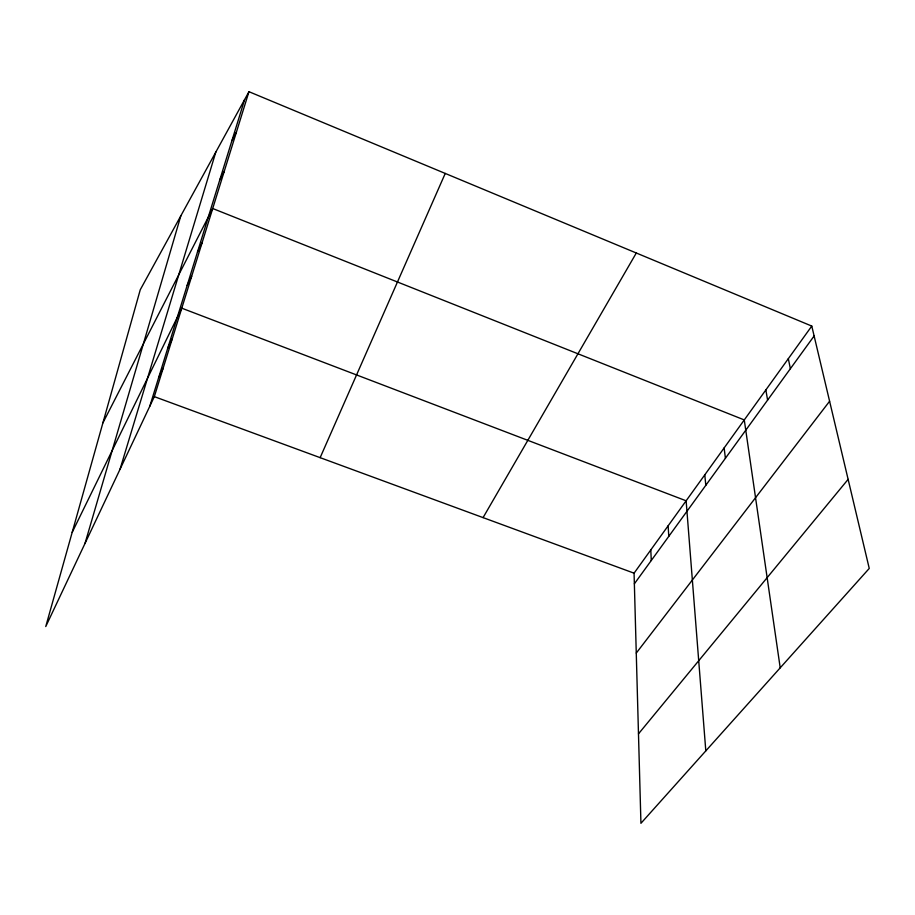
<?xml version="1.0" encoding="UTF-8"?>
<svg xmlns="http://www.w3.org/2000/svg" width="915" height="915" viewBox="0 0 915 915"><rect width="100%" height="100%" fill="white"/><g stroke="black" fill="none" stroke-linecap="round" stroke-linejoin="round"><path stroke-width="1.37" d="M84.992 543.476L180.827 215.837M120.025 469.281L215.803 152.107M149.786 406.271L244.625 99.586M248.96 91.694L140.258 289.769L45.75 626.558L154.326 396.641L248.96 91.694L811.777 326.072L869.25 568.432L640.935 823.306L634.072 573.179L811.777 326.072M320.147 457.66L445.25 173.427M158.581 377.803L163.133 368.276M167.731 348.215L172.272 338.813M72.182 532.37L181.776 308.183L686.124 500.791L705.808 750.895M187.163 285.411L191.67 276.307M197.48 252.025L201.975 243.116M102.915 422.867L212.703 208.517L744.272 419.928L780.209 667.836M219.829 179.786L224.255 171.311M231.941 140.613L236.322 132.401M483.074 517.615L636.302 252.998M634.358 583.816L814.121 335.965M636.268 653.081L829.596 401.25M638.476 733.853L848.125 479.346M154.326 396.641L634.072 573.179M788.33 358.669L790.366 368.711M765.844 389.927L767.605 400.095M724.142 447.915L725.401 458.289M704.779 474.851L705.808 485.305M668.144 525.793L668.774 536.362M650.805 549.904L651.263 560.518"/></g></svg>
